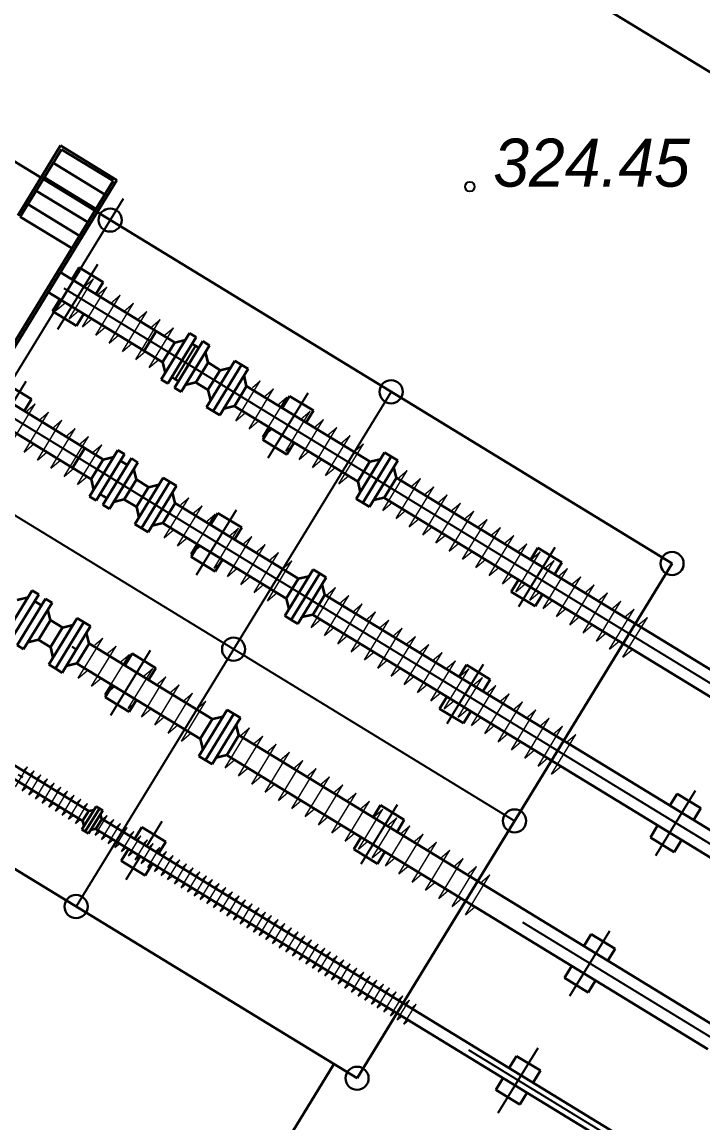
# Model space of a CAD drawing. Extents: x 108150 to 142535, y -18867 to -9422.
# Drawn here: x 140823.15 to 140835.56, y -13506.51 to -13486.46 of the extents above; entities that cross this region are included whole.
import ezdxf

# ---------------------------------------------------------------- set-up
doc = ezdxf.new("R2010")
doc.units = 0
doc.header["$MEASUREMENT"] = 0
doc.linetypes.add('штрихпунктирная2', pattern=[12.7, 6.35, -3.175, 0, -3.175])
doc.layers.add('(040) Ограда', color=7, linetype='Continuous')
doc.layers.add('GEO_POINTS111', color=7, linetype='Continuous')
for name, color, linetype, lineweight in [('газ-д сущ', 8, 'Continuous', 30), ('Краны', 6, 'Continuous', 30), ('Ограда', 6, 'Continuous', 30), ('опора', 5, 'Continuous', 35), ('строчка', 8, 'Continuous', 15)]:
    doc.layers.add(name, color=color, linetype=linetype, lineweight=lineweight)

# ---------------------------------------------------------------- blocks, each defined once
blk = doc.blocks.new('5485')
at = {"layer": '(040) Ограда', "color": 4, "linetype": 'Continuous', "lineweight": 35}
for p, q in [((346650.494, 4133288.723), (346648.444, 4133288.723)), ((346665.895, 4133288.723), (346655.623, 4133288.723)), ((346650.494, 4133288.298), (346648.444, 4133288.298)), ((346665.895, 4133288.298), (346655.623, 4133288.298)), ((346650.494, 4133286.223), (346648.444, 4133286.223)), ((346665.895, 4133286.223), (346655.623, 4133286.223)), ((346650.494, 4133285.798), (346648.444, 4133285.798)), ((346665.895, 4133285.798), (346655.623, 4133285.798)), ((346665.895, 4133283.223), (346655.624, 4133283.223)), ((346665.895, 4133282.798), (346655.624, 4133282.798)), ((346666.07, 4133280.617), (346654.286, 4133280.616)), ((346666.07, 4133280.404), (346654.286, 4133280.404))]:
    blk.add_line(p, q, dxfattribs=at)
at = {"color": 1, "linetype": 'ByBlock', "lineweight": 30}
blk.add_line((346729.245, 4133298.01), (346619.245, 4133298.01), dxfattribs=at)
at = {"linetype": 'Continuous', "lineweight": 30}
for p, q in [((346648.444, 4133290.696), (346647.244, 4133290.696)), ((346647.244, 4133290.696), (346647.244, 4133289.207)), ((346648.394, 4133290.646), (346647.294, 4133290.646)), ((346647.294, 4133290.646), (346647.294, 4133289.207)), ((346648.394, 4133278.628), (346648.394, 4133290.646)), ((346648.444, 4133278.578), (346648.444, 4133290.696)), ((346648.444, 4133289.207), (346648.444, 4133290.696)), ((346647.294, 4133290.359), (346648.394, 4133290.359)), ((346647.294, 4133290.046), (346648.394, 4133290.046)), ((346647.294, 4133289.761), (346648.394, 4133289.761)), ((346647.294, 4133289.475), (346648.394, 4133289.475)), ((346647.294, 4133289.207), (346648.394, 4133289.207)), ((346647.294, 4133289.207), (346648.394, 4133289.207))]:
    blk.add_line(p, q, dxfattribs=at)
at = {"color": 251, "linetype": 'ByBlock', "lineweight": 35}
blk.add_lwpolyline([(346660.229, 4133279.01), (346660.229, 4133276.286)], dxfattribs=at)
at = {"layer": 'газ-д сущ', "lineweight": 25}
for p, q in [((346648.949, 4133287.815), (346648.949, 4133289.206)), ((346653.44, 4133287.815), (346653.44, 4133289.206)), ((346658.745, 4133289.145), (346658.745, 4133287.876)), ((346648.949, 4133285.315), (346648.949, 4133286.706)), ((346653.44, 4133285.315), (346653.44, 4133286.706)), ((346658.745, 4133286.645), (346658.745, 4133285.376)), ((346663.245, 4133285.315), (346663.245, 4133286.706)), ((346653.44, 4133282.315), (346653.44, 4133283.706)), ((346658.745, 4133283.645), (346658.745, 4133282.376)), ((346663.245, 4133282.315), (346663.245, 4133283.706)), ((346663.245, 4133279.815), (346663.245, 4133281.206)), ((346655.245, 4133281.149), (346655.245, 4133280.617)), ((346655.245, 4133279.905), (346655.245, 4133280.404))]:
    blk.add_line(p, q, dxfattribs=at)
at = {"layer": 'Краны', "lineweight": 35}
for p, q in [((346650.89, 4133288.723), (346651.032, 4133288.864)), ((346651.032, 4133289.006), (346651.032, 4133288.015)), ((346651.032, 4133289.006), (346651.173, 4133289.006)), ((346651.173, 4133289.006), (346651.173, 4133288.015)), ((346651.173, 4133288.864), (346651.245, 4133288.864)), ((346651.317, 4133288.864), (346651.245, 4133288.864)), ((346651.317, 4133289.006), (346651.317, 4133288.015)), ((346651.317, 4133289.006), (346651.458, 4133289.006)), ((346651.458, 4133289.006), (346651.458, 4133288.015)), ((346651.6, 4133288.723), (346651.458, 4133288.864)), ((346651.857, 4133288.723), (346651.998, 4133288.864)), ((346651.998, 4133288.015), (346651.998, 4133289.006)), ((346651.998, 4133288.015), (346651.998, 4133289.006)), ((346651.998, 4133289.006), (346652.14, 4133289.006)), ((346652.14, 4133288.015), (346652.14, 4133289.006)), ((346652.14, 4133288.015), (346652.14, 4133289.006)), ((346652.14, 4133289.006), (346652.281, 4133289.006)), ((346652.281, 4133288.015), (346652.281, 4133289.006)), ((346652.423, 4133288.723), (346652.281, 4133288.864)), ((346655.057, 4133288.723), (346655.198, 4133288.864)), ((346655.198, 4133288.015), (346655.198, 4133289.006)), ((346655.198, 4133288.015), (346655.198, 4133289.006)), ((346655.198, 4133289.006), (346655.34, 4133289.006)), ((346655.34, 4133288.015), (346655.34, 4133289.006)), ((346655.34, 4133288.015), (346655.34, 4133289.006)), ((346655.34, 4133288.015), (346655.34, 4133289.006)), ((346655.34, 4133289.006), (346655.481, 4133289.006)), ((346655.481, 4133288.511), (346655.481, 4133289.006)), ((346655.623, 4133288.723), (346655.481, 4133288.864)), ((346650.494, 4133288.298), (346650.494, 4133288.723)), ((346650.89, 4133288.723), (346650.494, 4133288.723)), ((346650.89, 4133288.723), (346650.89, 4133288.298)), ((346651.857, 4133288.723), (346651.6, 4133288.723)), ((346651.6, 4133288.723), (346651.6, 4133288.298)), ((346651.857, 4133288.298), (346651.857, 4133288.723)), ((346651.998, 4133288.723), (346651.998, 4133288.723)), ((346651.998, 4133288.723), (346651.998, 4133288.723)), ((346651.998, 4133288.723), (346651.998, 4133288.723)), ((346652.14, 4133288.723), (346652.14, 4133288.723)), ((346652.14, 4133288.723), (346652.14, 4133288.723)), ((346652.14, 4133288.723), (346652.14, 4133288.723)), ((346652.14, 4133288.722), (346652.14, 4133288.722)), ((346652.423, 4133288.298), (346652.423, 4133288.723)), ((346655.057, 4133288.722), (346652.423, 4133288.723)), ((346655.057, 4133288.298), (346655.057, 4133288.723)), ((346655.198, 4133288.723), (346655.198, 4133288.723)), ((346655.198, 4133288.723), (346655.198, 4133288.723)), ((346655.198, 4133288.722), (346655.198, 4133288.722)), ((346655.34, 4133288.723), (346655.34, 4133288.723)), ((346655.34, 4133288.723), (346655.34, 4133288.723)), ((346655.34, 4133288.722), (346655.34, 4133288.722)), ((346655.623, 4133288.298), (346655.623, 4133288.723)), ((346655.623, 4133288.723), (346655.623, 4133288.723)), ((346655.481, 4133288.015), (346655.481, 4133288.511)), ((346650.89, 4133288.298), (346650.494, 4133288.298)), ((346650.89, 4133288.298), (346651.032, 4133288.156)), ((346651.6, 4133288.298), (346651.458, 4133288.156)), ((346651.857, 4133288.298), (346651.6, 4133288.298)), ((346651.857, 4133288.298), (346651.998, 4133288.156)), ((346651.998, 4133288.298), (346651.998, 4133288.298)), ((346651.998, 4133288.298), (346651.998, 4133288.298)), ((346651.998, 4133288.298), (346651.998, 4133288.298)), ((346652.14, 4133288.298), (346652.14, 4133288.298)), ((346652.14, 4133288.298), (346652.14, 4133288.298)), ((346652.14, 4133288.298), (346652.14, 4133288.298)), ((346652.14, 4133288.298), (346652.14, 4133288.298)), ((346652.423, 4133288.298), (346652.281, 4133288.156)), ((346655.057, 4133288.298), (346652.423, 4133288.298)), ((346655.057, 4133288.298), (346655.198, 4133288.156)), ((346655.198, 4133288.298), (346655.198, 4133288.298)), ((346655.198, 4133288.298), (346655.198, 4133288.298)), ((346655.198, 4133288.298), (346655.198, 4133288.298)), ((346655.34, 4133288.298), (346655.34, 4133288.298)), ((346655.34, 4133288.298), (346655.34, 4133288.298)), ((346655.34, 4133288.298), (346655.34, 4133288.298)), ((346655.623, 4133288.298), (346655.481, 4133288.156)), ((346651.173, 4133288.156), (346651.245, 4133288.156)), ((346651.317, 4133288.156), (346651.245, 4133288.156)), ((346651.032, 4133288.015), (346651.173, 4133288.015)), ((346651.458, 4133288.015), (346651.317, 4133288.015)), ((346651.998, 4133288.015), (346652.14, 4133288.015)), ((346652.281, 4133288.015), (346652.14, 4133288.015)), ((346655.198, 4133288.015), (346655.34, 4133288.015)), ((346655.481, 4133288.015), (346655.34, 4133288.015)), ((346651.032, 4133286.506), (346651.032, 4133285.515)), ((346651.032, 4133286.506), (346651.173, 4133286.506)), ((346651.173, 4133286.506), (346651.173, 4133285.515)), ((346651.317, 4133286.506), (346651.317, 4133285.515)), ((346651.317, 4133286.506), (346651.458, 4133286.506)), ((346651.458, 4133286.506), (346651.458, 4133285.515)), ((346651.998, 4133285.515), (346651.998, 4133286.506)), ((346651.998, 4133285.515), (346651.998, 4133286.506)), ((346651.998, 4133286.506), (346652.14, 4133286.506)), ((346652.14, 4133285.515), (346652.14, 4133286.506)), ((346652.14, 4133285.515), (346652.14, 4133286.506)), ((346652.14, 4133286.506), (346652.281, 4133286.506)), ((346652.281, 4133285.515), (346652.281, 4133286.506)), ((346655.198, 4133285.515), (346655.198, 4133286.506)), ((346655.198, 4133285.515), (346655.198, 4133286.506)), ((346655.198, 4133286.506), (346655.34, 4133286.506)), ((346655.34, 4133285.515), (346655.34, 4133286.506)), ((346655.34, 4133285.515), (346655.34, 4133286.506)), ((346655.34, 4133285.515), (346655.34, 4133286.506)), ((346655.34, 4133286.506), (346655.481, 4133286.506)), ((346655.481, 4133286.011), (346655.481, 4133286.506)), ((346650.494, 4133285.798), (346650.494, 4133286.223)), ((346650.89, 4133286.223), (346650.494, 4133286.223)), ((346650.89, 4133286.223), (346651.032, 4133286.364)), ((346650.89, 4133286.223), (346650.89, 4133285.798)), ((346651.173, 4133286.364), (346651.245, 4133286.364)), ((346651.317, 4133286.364), (346651.245, 4133286.364)), ((346651.6, 4133286.223), (346651.458, 4133286.364)), ((346651.857, 4133286.223), (346651.6, 4133286.223)), ((346651.6, 4133286.223), (346651.6, 4133285.798)), ((346651.857, 4133286.223), (346651.998, 4133286.364)), ((346651.857, 4133285.798), (346651.857, 4133286.223)), ((346651.998, 4133286.223), (346651.998, 4133286.223)), ((346651.998, 4133286.223), (346651.998, 4133286.223)), ((346651.998, 4133286.223), (346651.998, 4133286.223)), ((346652.14, 4133286.223), (346652.14, 4133286.223)), ((346652.14, 4133286.223), (346652.14, 4133286.223)), ((346652.14, 4133286.223), (346652.14, 4133286.223)), ((346652.14, 4133286.222), (346652.14, 4133286.222)), ((346652.423, 4133286.223), (346652.281, 4133286.364)), ((346652.423, 4133285.798), (346652.423, 4133286.223)), ((346655.057, 4133286.222), (346652.423, 4133286.223)), ((346655.057, 4133286.223), (346655.198, 4133286.364)), ((346655.057, 4133285.798), (346655.057, 4133286.223)), ((346655.198, 4133286.223), (346655.198, 4133286.223)), ((346655.198, 4133286.223), (346655.198, 4133286.223)), ((346655.198, 4133286.222), (346655.198, 4133286.222)), ((346655.34, 4133286.223), (346655.34, 4133286.223)), ((346655.34, 4133286.223), (346655.34, 4133286.223)), ((346655.34, 4133286.222), (346655.34, 4133286.222)), ((346655.623, 4133286.223), (346655.481, 4133286.364)), ((346655.623, 4133285.798), (346655.623, 4133286.223)), ((346655.623, 4133286.223), (346655.623, 4133286.223)), ((346655.481, 4133285.515), (346655.481, 4133286.011)), ((346650.89, 4133285.798), (346650.494, 4133285.798)), ((346650.89, 4133285.798), (346651.032, 4133285.656)), ((346651.173, 4133285.656), (346651.245, 4133285.656)), ((346651.317, 4133285.656), (346651.245, 4133285.656)), ((346651.6, 4133285.798), (346651.458, 4133285.656)), ((346651.857, 4133285.798), (346651.6, 4133285.798)), ((346651.857, 4133285.798), (346651.998, 4133285.656)), ((346651.998, 4133285.798), (346651.998, 4133285.798)), ((346651.998, 4133285.798), (346651.998, 4133285.798)), ((346651.998, 4133285.798), (346651.998, 4133285.798)), ((346652.14, 4133285.798), (346652.14, 4133285.798)), ((346652.14, 4133285.798), (346652.14, 4133285.798)), ((346652.14, 4133285.798), (346652.14, 4133285.798)), ((346652.14, 4133285.798), (346652.14, 4133285.798)), ((346652.423, 4133285.798), (346652.281, 4133285.656)), ((346655.057, 4133285.798), (346652.423, 4133285.798)), ((346655.057, 4133285.798), (346655.198, 4133285.656)), ((346655.198, 4133285.798), (346655.198, 4133285.798)), ((346655.198, 4133285.798), (346655.198, 4133285.798)), ((346655.198, 4133285.798), (346655.198, 4133285.798)), ((346655.34, 4133285.798), (346655.34, 4133285.798)), ((346655.34, 4133285.798), (346655.34, 4133285.798)), ((346655.34, 4133285.798), (346655.34, 4133285.798)), ((346655.623, 4133285.798), (346655.481, 4133285.656)), ((346651.032, 4133285.515), (346651.173, 4133285.515)), ((346651.458, 4133285.515), (346651.317, 4133285.515)), ((346651.998, 4133285.515), (346652.14, 4133285.515)), ((346652.281, 4133285.515), (346652.14, 4133285.515)), ((346655.198, 4133285.515), (346655.34, 4133285.515)), ((346655.481, 4133285.515), (346655.34, 4133285.515)), ((346651.032, 4133283.506), (346651.032, 4133282.515)), ((346651.032, 4133283.506), (346651.173, 4133283.506)), ((346651.173, 4133283.506), (346651.173, 4133282.515)), ((346651.317, 4133283.506), (346651.317, 4133282.515)), ((346651.317, 4133283.506), (346651.458, 4133283.506)), ((346651.458, 4133283.506), (346651.458, 4133282.515)), ((346651.998, 4133282.515), (346651.998, 4133283.506)), ((346651.998, 4133282.515), (346651.998, 4133283.506)), ((346651.998, 4133283.506), (346652.14, 4133283.506)), ((346652.14, 4133282.515), (346652.14, 4133283.506)), ((346652.14, 4133282.515), (346652.14, 4133283.506)), ((346652.14, 4133283.506), (346652.281, 4133283.506)), ((346652.281, 4133282.515), (346652.281, 4133283.506)), ((346655.198, 4133282.515), (346655.198, 4133283.506)), ((346655.198, 4133282.515), (346655.198, 4133283.506)), ((346655.198, 4133283.506), (346655.34, 4133283.506)), ((346655.34, 4133282.515), (346655.34, 4133283.506)), ((346655.34, 4133282.515), (346655.34, 4133283.506)), ((346655.34, 4133282.515), (346655.34, 4133283.506)), ((346655.34, 4133283.506), (346655.481, 4133283.506)), ((346655.481, 4133283.01), (346655.481, 4133283.506)), ((346650.89, 4133283.223), (346651.032, 4133283.364)), ((346651.173, 4133283.364), (346651.245, 4133283.364)), ((346651.317, 4133283.364), (346651.245, 4133283.364)), ((346651.6, 4133283.223), (346651.458, 4133283.364)), ((346651.857, 4133283.223), (346651.6, 4133283.223)), ((346651.6, 4133283.223), (346651.6, 4133282.798)), ((346651.857, 4133283.223), (346651.998, 4133283.364)), ((346651.857, 4133282.798), (346651.857, 4133283.223)), ((346651.998, 4133283.223), (346651.998, 4133283.223)), ((346651.998, 4133283.223), (346651.998, 4133283.223)), ((346651.998, 4133283.223), (346651.998, 4133283.223)), ((346652.14, 4133283.223), (346652.14, 4133283.223)), ((346652.14, 4133283.223), (346652.14, 4133283.223)), ((346652.14, 4133283.223), (346652.14, 4133283.223)), ((346652.14, 4133283.222), (346652.14, 4133283.222)), ((346652.423, 4133283.223), (346652.281, 4133283.364)), ((346652.423, 4133282.798), (346652.423, 4133283.223)), ((346655.057, 4133283.222), (346652.423, 4133283.223)), ((346655.057, 4133283.223), (346655.198, 4133283.364)), ((346655.057, 4133282.798), (346655.057, 4133283.223)), ((346655.198, 4133283.223), (346655.198, 4133283.223)), ((346655.198, 4133283.223), (346655.198, 4133283.223)), ((346655.198, 4133283.222), (346655.198, 4133283.222)), ((346655.34, 4133283.223), (346655.34, 4133283.223)), ((346655.34, 4133283.223), (346655.34, 4133283.223)), ((346655.34, 4133283.222), (346655.34, 4133283.222)), ((346655.623, 4133283.223), (346655.481, 4133283.364)), ((346655.623, 4133282.798), (346655.623, 4133283.223)), ((346655.623, 4133283.223), (346655.623, 4133283.223)), ((346655.481, 4133282.515), (346655.481, 4133283.01)), ((346651.6, 4133282.798), (346651.458, 4133282.656)), ((346651.857, 4133282.798), (346651.6, 4133282.798)), ((346651.857, 4133282.798), (346651.998, 4133282.656)), ((346651.998, 4133282.798), (346651.998, 4133282.798)), ((346651.998, 4133282.798), (346651.998, 4133282.798)), ((346651.998, 4133282.798), (346651.998, 4133282.798)), ((346652.14, 4133282.798), (346652.14, 4133282.798)), ((346652.14, 4133282.798), (346652.14, 4133282.798)), ((346652.14, 4133282.798), (346652.14, 4133282.798)), ((346652.14, 4133282.798), (346652.14, 4133282.798)), ((346652.423, 4133282.798), (346652.281, 4133282.656)), ((346655.057, 4133282.797), (346652.423, 4133282.798)), ((346655.057, 4133282.798), (346655.198, 4133282.656)), ((346655.198, 4133282.798), (346655.198, 4133282.798)), ((346655.198, 4133282.798), (346655.198, 4133282.798)), ((346655.198, 4133282.798), (346655.198, 4133282.798)), ((346655.34, 4133282.798), (346655.34, 4133282.798)), ((346655.34, 4133282.798), (346655.34, 4133282.798)), ((346655.34, 4133282.798), (346655.34, 4133282.798)), ((346655.623, 4133282.798), (346655.481, 4133282.656)), ((346651.458, 4133282.515), (346651.317, 4133282.515)), ((346651.998, 4133282.515), (346652.14, 4133282.515)), ((346652.281, 4133282.515), (346652.14, 4133282.515)), ((346655.198, 4133282.515), (346655.34, 4133282.515)), ((346655.481, 4133282.515), (346655.34, 4133282.515)), ((346654.008, 4133280.616), (346652.026, 4133280.617)), ((346654.008, 4133280.617), (346654.079, 4133280.687)), ((346654.008, 4133280.404), (346654.008, 4133280.617)), ((346654.079, 4133280.263), (346654.079, 4133280.758)), ((346654.079, 4133280.263), (346654.079, 4133280.758)), ((346654.079, 4133280.758), (346654.15, 4133280.758)), ((346654.15, 4133280.263), (346654.15, 4133280.758)), ((346654.15, 4133280.263), (346654.15, 4133280.758)), ((346654.15, 4133280.263), (346654.15, 4133280.758)), ((346654.15, 4133280.758), (346654.221, 4133280.758)), ((346654.221, 4133280.51), (346654.221, 4133280.758)), ((346654.291, 4133280.617), (346654.221, 4133280.687)), ((346654.291, 4133280.404), (346654.291, 4133280.617)), ((346654.008, 4133280.404), (346652.026, 4133280.404)), ((346654.008, 4133280.404), (346654.079, 4133280.333)), ((346654.221, 4133280.263), (346654.221, 4133280.51)), ((346654.291, 4133280.404), (346654.221, 4133280.333)), ((346654.079, 4133280.263), (346654.15, 4133280.263)), ((346654.221, 4133280.263), (346654.15, 4133280.263))]:
    blk.add_line(p, q, dxfattribs=at)
at = {"layer": 'Краны', "lineweight": 50}
for p, q in [((346654.079, 4133280.617), (346654.079, 4133280.617)), ((346654.079, 4133280.617), (346654.079, 4133280.617)), ((346654.079, 4133280.616), (346654.079, 4133280.616)), ((346654.15, 4133280.617), (346654.15, 4133280.617)), ((346654.15, 4133280.617), (346654.15, 4133280.617)), ((346654.15, 4133280.616), (346654.15, 4133280.616)), ((346654.079, 4133280.404), (346654.079, 4133280.404)), ((346654.079, 4133280.404), (346654.079, 4133280.404)), ((346654.079, 4133280.404), (346654.079, 4133280.404)), ((346654.15, 4133280.404), (346654.15, 4133280.404)), ((346654.15, 4133280.404), (346654.15, 4133280.404)), ((346654.15, 4133280.404), (346654.15, 4133280.404))]:
    blk.add_line(p, q, dxfattribs=at)
at = {"layer": 'Ограда', "color": 1, "lineweight": 25, "ltscale": 3}
for p, q in [((346648.722, 4133279.01), (346648.722, 4133290.471)), ((346654.722, 4133290.01), (346654.722, 4133279.01)), ((346648.135, 4133284.51), (346660.722, 4133284.51))]:
    blk.add_line(p, q, dxfattribs=at)
at = {"layer": 'Ограда', "color": 1, "lineweight": 30, "ltscale": 3}
for p, q in [((346642.722, 4133290.01), (346648.135, 4133290.01)), ((346648.124, 4133290.01), (346660.722, 4133290.01)), ((346660.722, 4133279.01), (346660.722, 4133290.01)), ((346642.722, 4133279.01), (346660.722, 4133279.01))]:
    blk.add_line(p, q, dxfattribs=at)
at = {"layer": 'Ограда', "color": 251, "linetype": 'ByBlock', "lineweight": 25, "ltscale": 3}
for p, q in [((346651.245, 4133288.864), (346651.245, 4133288.156)), ((346681.245, 4133288.51), (346648.658, 4133288.51))]:
    blk.add_line(p, q, dxfattribs=at)
at = {"layer": 'Ограда', "color": 251, "linetype": 'штрихпунктирная2', "lineweight": 25, "ltscale": 3}
for p, q in [((346681.245, 4133288.51), (346648.658, 4133288.51)), ((346681.245, 4133286.01), (346648.658, 4133286.01)), ((346680.865, 4133283.01), (346648.065, 4133283.01)), ((346681.245, 4133280.51), (346648.46, 4133280.51))]:
    blk.add_line(p, q, dxfattribs=at)
at = {"layer": 'Ограда', "color": 251, "lineweight": 25, "ltscale": 3}
blk.add_line((346648.658, 4133286.01), (346669.551, 4133286.01), dxfattribs=at)
at = {"layer": 'Ограда', "color": 1, "lineweight": 30, "ltscale": 3}
for centre in [(346648.722, 4133290.01), (346654.722, 4133290.01), (346660.722, 4133290.01), (346654.722, 4133284.51), (346660.722, 4133284.51), (346654.722, 4133279.01), (346660.722, 4133279.01)]:
    blk.add_circle(centre, 0.211, dxfattribs=at)
at = {"layer": 'опора', "lineweight": 35}
for p, q in [((346648.693, 4133288.978), (346649.203, 4133288.978)), ((346648.693, 4133288.978), (346648.693, 4133288.723)), ((346649.203, 4133288.978), (346649.203, 4133288.723)), ((346653.184, 4133288.978), (346653.694, 4133288.978)), ((346653.184, 4133288.978), (346653.184, 4133288.723)), ((346653.694, 4133288.978), (346653.694, 4133288.723)), ((346658.489, 4133288.978), (346658.999, 4133288.978)), ((346658.489, 4133288.978), (346658.489, 4133288.723)), ((346658.999, 4133288.978), (346658.999, 4133288.723)), ((346648.694, 4133288.298), (346648.694, 4133288.043)), ((346649.204, 4133288.298), (346649.204, 4133288.043)), ((346653.185, 4133288.298), (346653.185, 4133288.043)), ((346653.695, 4133288.298), (346653.695, 4133288.043)), ((346658.49, 4133288.298), (346658.49, 4133288.043)), ((346659, 4133288.298), (346659, 4133288.043)), ((346648.694, 4133288.043), (346649.204, 4133288.043)), ((346653.185, 4133288.043), (346653.695, 4133288.043)), ((346658.49, 4133288.043), (346659, 4133288.043)), ((346648.693, 4133286.478), (346649.203, 4133286.478)), ((346649.203, 4133286.478), (346649.203, 4133286.223)), ((346653.184, 4133286.478), (346653.694, 4133286.478)), ((346653.184, 4133286.478), (346653.184, 4133286.223)), ((346653.694, 4133286.478), (346653.694, 4133286.223)), ((346658.489, 4133286.478), (346658.999, 4133286.478)), ((346658.489, 4133286.478), (346658.489, 4133286.223)), ((346658.999, 4133286.478), (346658.999, 4133286.223)), ((346662.989, 4133286.478), (346663.499, 4133286.478)), ((346662.989, 4133286.478), (346662.989, 4133286.223)), ((346663.499, 4133286.478), (346663.499, 4133286.223)), ((346653.185, 4133285.798), (346653.185, 4133285.543)), ((346653.695, 4133285.798), (346653.695, 4133285.543)), ((346658.49, 4133285.798), (346658.49, 4133285.543)), ((346659, 4133285.798), (346659, 4133285.543)), ((346662.99, 4133285.798), (346662.99, 4133285.543)), ((346663.5, 4133285.798), (346663.5, 4133285.543)), ((346653.185, 4133285.543), (346653.695, 4133285.543)), ((346658.49, 4133285.543), (346659, 4133285.543)), ((346662.99, 4133285.543), (346663.5, 4133285.543)), ((346653.184, 4133283.478), (346653.694, 4133283.478)), ((346653.184, 4133283.478), (346653.184, 4133283.223)), ((346653.694, 4133283.478), (346653.694, 4133283.223)), ((346658.489, 4133283.478), (346658.999, 4133283.478)), ((346658.489, 4133283.478), (346658.489, 4133283.223)), ((346658.999, 4133283.478), (346658.999, 4133283.223)), ((346662.989, 4133283.478), (346663.499, 4133283.478)), ((346662.989, 4133283.478), (346662.989, 4133283.223)), ((346663.499, 4133283.478), (346663.499, 4133283.223)), ((346653.185, 4133282.798), (346653.185, 4133282.543)), ((346653.695, 4133282.798), (346653.695, 4133282.543)), ((346658.49, 4133282.798), (346658.49, 4133282.543)), ((346659, 4133282.798), (346659, 4133282.543)), ((346662.99, 4133282.798), (346662.99, 4133282.543)), ((346663.5, 4133282.798), (346663.5, 4133282.543)), ((346653.185, 4133282.543), (346653.695, 4133282.543)), ((346658.49, 4133282.543), (346659, 4133282.543)), ((346662.99, 4133282.543), (346663.5, 4133282.543)), ((346654.989, 4133280.872), (346655.499, 4133280.872)), ((346654.989, 4133280.872), (346654.989, 4133280.617)), ((346655.499, 4133280.872), (346655.499, 4133280.617)), ((346662.989, 4133280.872), (346663.499, 4133280.872)), ((346662.989, 4133280.872), (346662.989, 4133280.617)), ((346663.499, 4133280.872), (346663.499, 4133280.617)), ((346654.99, 4133280.404), (346654.99, 4133280.149)), ((346655.5, 4133280.404), (346655.5, 4133280.149)), ((346662.99, 4133280.404), (346662.99, 4133280.149)), ((346663.5, 4133280.404), (346663.5, 4133280.149)), ((346654.99, 4133280.149), (346655.5, 4133280.149)), ((346662.99, 4133280.149), (346663.5, 4133280.149))]:
    blk.add_line(p, q, dxfattribs=at)
at = {"layer": 'строчка', "color": 251}
for p, q in [((346648.668, 4133288.725), (346648.739, 4133288.938)), ((346648.739, 4133288.085), (346648.739, 4133288.938)), ((346648.952, 4133288.725), (346649.023, 4133288.938)), ((346649.023, 4133288.085), (346649.023, 4133288.938)), ((346649.237, 4133288.725), (346649.308, 4133288.938)), ((346649.308, 4133288.085), (346649.308, 4133288.938)), ((346649.521, 4133288.725), (346649.592, 4133288.938)), ((346649.592, 4133288.085), (346649.592, 4133288.938)), ((346649.806, 4133288.725), (346649.877, 4133288.938)), ((346649.877, 4133288.085), (346649.877, 4133288.938)), ((346650.09, 4133288.725), (346650.161, 4133288.938)), ((346650.161, 4133288.085), (346650.161, 4133288.938)), ((346650.374, 4133288.725), (346650.445, 4133288.938)), ((346650.374, 4133288.725), (346650.445, 4133288.938)), ((346650.445, 4133288.085), (346650.445, 4133288.938)), ((346650.445, 4133288.085), (346650.445, 4133288.938)), ((346650.659, 4133288.725), (346650.73, 4133288.938)), ((346650.659, 4133288.725), (346650.73, 4133288.938)), ((346650.73, 4133288.085), (346650.73, 4133288.938)), ((346650.73, 4133288.085), (346650.73, 4133288.938)), ((346652.524, 4133288.758), (346652.583, 4133288.938)), ((346652.583, 4133288.084), (346652.583, 4133288.938)), ((346652.797, 4133288.724), (346652.868, 4133288.938)), ((346652.868, 4133288.084), (346652.868, 4133288.938)), ((346653.081, 4133288.724), (346653.152, 4133288.938)), ((346653.152, 4133288.084), (346653.152, 4133288.938)), ((346653.578, 4133288.724), (346653.649, 4133288.938)), ((346653.649, 4133288.084), (346653.649, 4133288.938)), ((346653.862, 4133288.724), (346653.933, 4133288.938)), ((346653.933, 4133288.084), (346653.933, 4133288.938)), ((346654.146, 4133288.724), (346654.218, 4133288.938)), ((346654.218, 4133288.084), (346654.218, 4133288.938)), ((346654.431, 4133288.724), (346654.502, 4133288.938)), ((346654.502, 4133288.084), (346654.502, 4133288.938)), ((346654.715, 4133288.724), (346654.786, 4133288.938)), ((346654.786, 4133288.084), (346654.786, 4133288.938)), ((346655.648, 4133288.725), (346655.719, 4133288.938)), ((346655.719, 4133288.085), (346655.719, 4133288.938)), ((346655.933, 4133288.725), (346656.004, 4133288.938)), ((346656.004, 4133288.085), (346656.004, 4133288.938)), ((346656.217, 4133288.725), (346656.288, 4133288.938)), ((346656.288, 4133288.085), (346656.288, 4133288.938)), ((346656.502, 4133288.725), (346656.573, 4133288.938)), ((346656.573, 4133288.085), (346656.573, 4133288.938)), ((346656.786, 4133288.725), (346656.857, 4133288.938)), ((346656.857, 4133288.085), (346656.857, 4133288.938)), ((346657.07, 4133288.725), (346657.142, 4133288.938)), ((346657.142, 4133288.085), (346657.142, 4133288.938)), ((346657.355, 4133288.725), (346657.426, 4133288.938)), ((346657.426, 4133288.085), (346657.426, 4133288.938)), ((346657.639, 4133288.725), (346657.71, 4133288.938)), ((346657.71, 4133288.085), (346657.71, 4133288.938)), ((346657.924, 4133288.725), (346657.995, 4133288.938)), ((346657.995, 4133288.085), (346657.995, 4133288.938)), ((346658.208, 4133288.725), (346658.279, 4133288.938)), ((346658.279, 4133288.085), (346658.279, 4133288.938)), ((346658.493, 4133288.725), (346658.564, 4133288.938)), ((346658.564, 4133288.085), (346658.564, 4133288.938)), ((346658.789, 4133288.725), (346658.86, 4133288.938)), ((346658.86, 4133288.085), (346658.86, 4133288.938)), ((346659.073, 4133288.725), (346659.144, 4133288.938)), ((346659.144, 4133288.085), (346659.144, 4133288.938)), ((346659.357, 4133288.725), (346659.429, 4133288.938)), ((346659.429, 4133288.085), (346659.429, 4133288.938)), ((346659.642, 4133288.725), (346659.713, 4133288.938)), ((346659.713, 4133288.085), (346659.713, 4133288.938)), ((346659.926, 4133288.725), (346659.997, 4133288.938)), ((346659.997, 4133288.085), (346659.997, 4133288.938)), ((346660.211, 4133288.725), (346660.282, 4133288.938)), ((346660.282, 4133288.085), (346660.282, 4133288.938)), ((346660.495, 4133288.725), (346660.566, 4133288.938)), ((346660.566, 4133288.085), (346660.566, 4133288.938)), ((346660.78, 4133288.725), (346660.851, 4133288.938)), ((346660.851, 4133288.085), (346660.851, 4133288.938)), ((346648.739, 4133288.085), (346648.81, 4133288.298)), ((346649.023, 4133288.085), (346649.094, 4133288.298)), ((346649.308, 4133288.085), (346649.379, 4133288.298)), ((346649.592, 4133288.085), (346649.663, 4133288.298)), ((346649.877, 4133288.085), (346649.948, 4133288.298)), ((346650.161, 4133288.085), (346650.232, 4133288.298)), ((346650.445, 4133288.085), (346650.517, 4133288.298)), ((346650.445, 4133288.085), (346650.517, 4133288.298)), ((346650.73, 4133288.085), (346650.801, 4133288.298)), ((346650.73, 4133288.085), (346650.801, 4133288.298)), ((346652.583, 4133288.084), (346652.654, 4133288.298)), ((346652.868, 4133288.084), (346652.939, 4133288.298)), ((346653.152, 4133288.084), (346653.223, 4133288.298)), ((346653.649, 4133288.084), (346653.72, 4133288.298)), ((346653.933, 4133288.084), (346654.004, 4133288.298)), ((346654.218, 4133288.084), (346654.289, 4133288.298)), ((346654.502, 4133288.084), (346654.573, 4133288.298)), ((346654.786, 4133288.084), (346654.858, 4133288.298)), ((346655.719, 4133288.085), (346655.791, 4133288.298)), ((346656.004, 4133288.085), (346656.075, 4133288.298)), ((346656.288, 4133288.085), (346656.359, 4133288.298)), ((346656.573, 4133288.085), (346656.644, 4133288.298)), ((346656.857, 4133288.085), (346656.928, 4133288.298)), ((346657.142, 4133288.085), (346657.213, 4133288.298)), ((346657.426, 4133288.085), (346657.497, 4133288.298)), ((346657.71, 4133288.085), (346657.782, 4133288.298)), ((346657.995, 4133288.085), (346658.066, 4133288.298)), ((346658.279, 4133288.085), (346658.35, 4133288.298)), ((346658.564, 4133288.085), (346658.635, 4133288.298)), ((346658.86, 4133288.085), (346658.931, 4133288.298)), ((346659.144, 4133288.085), (346659.215, 4133288.298)), ((346659.429, 4133288.085), (346659.5, 4133288.298)), ((346659.713, 4133288.085), (346659.784, 4133288.298)), ((346659.997, 4133288.085), (346660.069, 4133288.298)), ((346660.282, 4133288.085), (346660.353, 4133288.298)), ((346660.566, 4133288.085), (346660.637, 4133288.298)), ((346660.851, 4133288.085), (346660.922, 4133288.298)), ((346649.237, 4133286.225), (346649.308, 4133286.438)), ((346649.308, 4133285.585), (346649.308, 4133286.438)), ((346649.521, 4133286.225), (346649.592, 4133286.438)), ((346649.592, 4133285.585), (346649.592, 4133286.438)), ((346649.806, 4133286.225), (346649.877, 4133286.438)), ((346649.877, 4133285.585), (346649.877, 4133286.438)), ((346650.09, 4133286.225), (346650.161, 4133286.438)), ((346650.161, 4133285.585), (346650.161, 4133286.438)), ((346650.374, 4133286.225), (346650.445, 4133286.438)), ((346650.374, 4133286.225), (346650.445, 4133286.438)), ((346650.445, 4133285.585), (346650.445, 4133286.438)), ((346650.445, 4133285.585), (346650.445, 4133286.438)), ((346650.659, 4133286.225), (346650.73, 4133286.438)), ((346650.659, 4133286.225), (346650.73, 4133286.438)), ((346650.73, 4133285.585), (346650.73, 4133286.438)), ((346650.73, 4133285.585), (346650.73, 4133286.438)), ((346652.524, 4133286.258), (346652.583, 4133286.438)), ((346652.583, 4133285.584), (346652.583, 4133286.438)), ((346652.797, 4133286.224), (346652.868, 4133286.438)), ((346652.868, 4133285.584), (346652.868, 4133286.438)), ((346653.081, 4133286.224), (346653.152, 4133286.438)), ((346653.152, 4133285.584), (346653.152, 4133286.438)), ((346653.578, 4133286.224), (346653.649, 4133286.438)), ((346653.649, 4133285.584), (346653.649, 4133286.438)), ((346653.862, 4133286.224), (346653.933, 4133286.438)), ((346653.933, 4133285.584), (346653.933, 4133286.438)), ((346654.146, 4133286.224), (346654.218, 4133286.438)), ((346654.218, 4133285.584), (346654.218, 4133286.438)), ((346654.431, 4133286.224), (346654.502, 4133286.438)), ((346654.502, 4133285.584), (346654.502, 4133286.438)), ((346654.715, 4133286.224), (346654.786, 4133286.438)), ((346654.786, 4133285.584), (346654.786, 4133286.438)), ((346655.648, 4133286.225), (346655.719, 4133286.438)), ((346655.719, 4133285.585), (346655.719, 4133286.438)), ((346655.933, 4133286.225), (346656.004, 4133286.438)), ((346656.004, 4133285.585), (346656.004, 4133286.438)), ((346656.217, 4133286.225), (346656.288, 4133286.438)), ((346656.288, 4133285.585), (346656.288, 4133286.438)), ((346656.502, 4133286.225), (346656.573, 4133286.438)), ((346656.573, 4133285.585), (346656.573, 4133286.438)), ((346656.786, 4133286.225), (346656.857, 4133286.438)), ((346656.857, 4133285.585), (346656.857, 4133286.438)), ((346657.07, 4133286.225), (346657.142, 4133286.438)), ((346657.142, 4133285.585), (346657.142, 4133286.438)), ((346657.355, 4133286.225), (346657.426, 4133286.438)), ((346657.426, 4133285.585), (346657.426, 4133286.438)), ((346657.639, 4133286.225), (346657.71, 4133286.438)), ((346657.71, 4133285.585), (346657.71, 4133286.438)), ((346657.924, 4133286.225), (346657.995, 4133286.438)), ((346657.995, 4133285.585), (346657.995, 4133286.438)), ((346658.208, 4133286.225), (346658.279, 4133286.438)), ((346658.279, 4133285.585), (346658.279, 4133286.438)), ((346658.493, 4133286.225), (346658.564, 4133286.438)), ((346658.564, 4133285.585), (346658.564, 4133286.438)), ((346658.789, 4133286.225), (346658.86, 4133286.438)), ((346658.86, 4133285.585), (346658.86, 4133286.438)), ((346659.073, 4133286.225), (346659.144, 4133286.438)), ((346659.144, 4133285.585), (346659.144, 4133286.438)), ((346659.357, 4133286.225), (346659.429, 4133286.438)), ((346659.429, 4133285.585), (346659.429, 4133286.438)), ((346659.642, 4133286.225), (346659.713, 4133286.438)), ((346659.713, 4133285.585), (346659.713, 4133286.438)), ((346659.926, 4133286.225), (346659.997, 4133286.438)), ((346659.997, 4133285.585), (346659.997, 4133286.438)), ((346660.211, 4133286.225), (346660.282, 4133286.438)), ((346660.282, 4133285.585), (346660.282, 4133286.438)), ((346660.495, 4133286.225), (346660.566, 4133286.438)), ((346660.566, 4133285.585), (346660.566, 4133286.438)), ((346660.78, 4133286.225), (346660.851, 4133286.438)), ((346660.851, 4133285.585), (346660.851, 4133286.438)), ((346649.592, 4133285.585), (346649.663, 4133285.798)), ((346649.877, 4133285.585), (346649.948, 4133285.798)), ((346650.161, 4133285.585), (346650.232, 4133285.798)), ((346650.445, 4133285.585), (346650.517, 4133285.798)), ((346650.445, 4133285.585), (346650.517, 4133285.798)), ((346650.73, 4133285.585), (346650.801, 4133285.798)), ((346650.73, 4133285.585), (346650.801, 4133285.798)), ((346652.583, 4133285.584), (346652.654, 4133285.798)), ((346652.868, 4133285.584), (346652.939, 4133285.798)), ((346653.152, 4133285.584), (346653.223, 4133285.798)), ((346653.649, 4133285.584), (346653.72, 4133285.798)), ((346653.933, 4133285.584), (346654.004, 4133285.798)), ((346654.218, 4133285.584), (346654.289, 4133285.798)), ((346654.502, 4133285.584), (346654.573, 4133285.798)), ((346654.786, 4133285.584), (346654.858, 4133285.798)), ((346655.719, 4133285.585), (346655.791, 4133285.798)), ((346656.004, 4133285.585), (346656.075, 4133285.798)), ((346656.288, 4133285.585), (346656.359, 4133285.798)), ((346656.573, 4133285.585), (346656.644, 4133285.798)), ((346656.857, 4133285.585), (346656.928, 4133285.798)), ((346657.142, 4133285.585), (346657.213, 4133285.798)), ((346657.426, 4133285.585), (346657.497, 4133285.798)), ((346657.71, 4133285.585), (346657.782, 4133285.798)), ((346657.995, 4133285.585), (346658.066, 4133285.798)), ((346658.279, 4133285.585), (346658.35, 4133285.798)), ((346658.564, 4133285.585), (346658.635, 4133285.798)), ((346658.86, 4133285.585), (346658.931, 4133285.798)), ((346659.144, 4133285.585), (346659.215, 4133285.798)), ((346659.429, 4133285.585), (346659.5, 4133285.798)), ((346659.713, 4133285.585), (346659.784, 4133285.798)), ((346659.997, 4133285.585), (346660.069, 4133285.798)), ((346660.282, 4133285.585), (346660.353, 4133285.798)), ((346660.566, 4133285.585), (346660.637, 4133285.798)), ((346660.851, 4133285.585), (346660.922, 4133285.798)), ((346652.524, 4133283.258), (346652.583, 4133283.438)), ((346652.583, 4133282.584), (346652.583, 4133283.438)), ((346652.797, 4133283.224), (346652.868, 4133283.438)), ((346652.868, 4133282.584), (346652.868, 4133283.438)), ((346653.081, 4133283.224), (346653.152, 4133283.438)), ((346653.152, 4133282.584), (346653.152, 4133283.438)), ((346653.578, 4133283.224), (346653.649, 4133283.438)), ((346653.649, 4133282.584), (346653.649, 4133283.438)), ((346653.862, 4133283.224), (346653.933, 4133283.438)), ((346653.933, 4133282.584), (346653.933, 4133283.438)), ((346654.146, 4133283.224), (346654.218, 4133283.438)), ((346654.218, 4133282.584), (346654.218, 4133283.438)), ((346654.431, 4133283.224), (346654.502, 4133283.438)), ((346654.502, 4133282.584), (346654.502, 4133283.438)), ((346654.715, 4133283.224), (346654.786, 4133283.438)), ((346654.786, 4133282.584), (346654.786, 4133283.438)), ((346655.648, 4133283.225), (346655.719, 4133283.438)), ((346655.719, 4133282.585), (346655.719, 4133283.438)), ((346655.933, 4133283.225), (346656.004, 4133283.438)), ((346656.004, 4133282.585), (346656.004, 4133283.438)), ((346656.217, 4133283.225), (346656.288, 4133283.438)), ((346656.288, 4133282.585), (346656.288, 4133283.438)), ((346656.502, 4133283.225), (346656.573, 4133283.438)), ((346656.573, 4133282.585), (346656.573, 4133283.438)), ((346656.786, 4133283.225), (346656.857, 4133283.438)), ((346656.857, 4133282.585), (346656.857, 4133283.438)), ((346657.07, 4133283.225), (346657.142, 4133283.438)), ((346657.142, 4133282.585), (346657.142, 4133283.438)), ((346657.355, 4133283.225), (346657.426, 4133283.438)), ((346657.426, 4133282.585), (346657.426, 4133283.438)), ((346657.639, 4133283.225), (346657.71, 4133283.438)), ((346657.71, 4133282.585), (346657.71, 4133283.438)), ((346657.924, 4133283.225), (346657.995, 4133283.438)), ((346657.995, 4133282.585), (346657.995, 4133283.438)), ((346658.208, 4133283.225), (346658.279, 4133283.438)), ((346658.279, 4133282.585), (346658.279, 4133283.438)), ((346658.493, 4133283.225), (346658.564, 4133283.438)), ((346658.564, 4133282.585), (346658.564, 4133283.438)), ((346658.789, 4133283.225), (346658.86, 4133283.438)), ((346658.86, 4133282.585), (346658.86, 4133283.438)), ((346659.073, 4133283.225), (346659.144, 4133283.438)), ((346659.144, 4133282.585), (346659.144, 4133283.438)), ((346659.357, 4133283.225), (346659.429, 4133283.438)), ((346659.429, 4133282.585), (346659.429, 4133283.438)), ((346659.642, 4133283.225), (346659.713, 4133283.438)), ((346659.713, 4133282.585), (346659.713, 4133283.438)), ((346659.926, 4133283.225), (346659.997, 4133283.438)), ((346659.997, 4133282.585), (346659.997, 4133283.438)), ((346660.211, 4133283.225), (346660.282, 4133283.438)), ((346660.282, 4133282.585), (346660.282, 4133283.438)), ((346660.495, 4133283.225), (346660.566, 4133283.438)), ((346660.566, 4133282.585), (346660.566, 4133283.438)), ((346660.78, 4133283.225), (346660.851, 4133283.438)), ((346660.851, 4133282.585), (346660.851, 4133283.438)), ((346652.583, 4133282.584), (346652.654, 4133282.798)), ((346652.868, 4133282.584), (346652.939, 4133282.798)), ((346653.152, 4133282.584), (346653.223, 4133282.798)), ((346653.649, 4133282.584), (346653.72, 4133282.798)), ((346653.933, 4133282.584), (346654.004, 4133282.798)), ((346654.218, 4133282.584), (346654.289, 4133282.798)), ((346654.502, 4133282.584), (346654.573, 4133282.798)), ((346654.786, 4133282.584), (346654.858, 4133282.798)), ((346655.719, 4133282.585), (346655.791, 4133282.798)), ((346656.004, 4133282.585), (346656.075, 4133282.798)), ((346656.288, 4133282.585), (346656.359, 4133282.798)), ((346656.573, 4133282.585), (346656.644, 4133282.798)), ((346656.857, 4133282.585), (346656.928, 4133282.798)), ((346657.142, 4133282.585), (346657.213, 4133282.798)), ((346657.426, 4133282.585), (346657.497, 4133282.798)), ((346657.71, 4133282.585), (346657.782, 4133282.798)), ((346657.995, 4133282.585), (346658.066, 4133282.798)), ((346658.279, 4133282.585), (346658.35, 4133282.798)), ((346658.564, 4133282.585), (346658.635, 4133282.798)), ((346658.86, 4133282.585), (346658.931, 4133282.798)), ((346659.144, 4133282.585), (346659.215, 4133282.798)), ((346659.429, 4133282.585), (346659.5, 4133282.798)), ((346659.713, 4133282.585), (346659.784, 4133282.798)), ((346659.997, 4133282.585), (346660.069, 4133282.798)), ((346660.282, 4133282.585), (346660.353, 4133282.798)), ((346660.566, 4133282.585), (346660.637, 4133282.798)), ((346660.851, 4133282.585), (346660.922, 4133282.798)), ((346652.603, 4133280.617), (346652.639, 4133280.724)), ((346652.639, 4133280.297), (346652.639, 4133280.724)), ((346652.745, 4133280.617), (346652.781, 4133280.724)), ((346652.781, 4133280.297), (346652.781, 4133280.724)), ((346652.888, 4133280.617), (346652.923, 4133280.724)), ((346652.923, 4133280.297), (346652.923, 4133280.724)), ((346653.03, 4133280.617), (346653.065, 4133280.724)), ((346653.065, 4133280.297), (346653.065, 4133280.724)), ((346653.172, 4133280.617), (346653.208, 4133280.724)), ((346653.208, 4133280.297), (346653.208, 4133280.724)), ((346653.314, 4133280.617), (346653.35, 4133280.724)), ((346653.35, 4133280.297), (346653.35, 4133280.724)), ((346653.456, 4133280.617), (346653.492, 4133280.724)), ((346653.492, 4133280.297), (346653.492, 4133280.724)), ((346653.599, 4133280.617), (346653.634, 4133280.724)), ((346653.634, 4133280.297), (346653.634, 4133280.724)), ((346653.741, 4133280.617), (346653.776, 4133280.724)), ((346653.776, 4133280.297), (346653.776, 4133280.724)), ((346653.883, 4133280.617), (346653.919, 4133280.724)), ((346653.919, 4133280.297), (346653.919, 4133280.724)), ((346654.302, 4133280.618), (346654.338, 4133280.724)), ((346654.338, 4133280.298), (346654.338, 4133280.724)), ((346654.444, 4133280.618), (346654.48, 4133280.724)), ((346654.48, 4133280.298), (346654.48, 4133280.724)), ((346654.586, 4133280.618), (346654.622, 4133280.724)), ((346654.622, 4133280.298), (346654.622, 4133280.724)), ((346654.729, 4133280.618), (346654.764, 4133280.724)), ((346654.764, 4133280.298), (346654.764, 4133280.724)), ((346654.871, 4133280.618), (346654.906, 4133280.724)), ((346654.906, 4133280.298), (346654.906, 4133280.724)), ((346655.019, 4133280.618), (346655.054, 4133280.724)), ((346655.054, 4133280.298), (346655.054, 4133280.724)), ((346655.161, 4133280.618), (346655.197, 4133280.724)), ((346655.197, 4133280.298), (346655.197, 4133280.724)), ((346655.285, 4133280.619), (346655.321, 4133280.725)), ((346655.321, 4133280.299), (346655.321, 4133280.725)), ((346655.427, 4133280.619), (346655.463, 4133280.725)), ((346655.463, 4133280.299), (346655.463, 4133280.725)), ((346655.569, 4133280.619), (346655.605, 4133280.725)), ((346655.605, 4133280.299), (346655.605, 4133280.725)), ((346655.712, 4133280.619), (346655.747, 4133280.725)), ((346655.747, 4133280.299), (346655.747, 4133280.725)), ((346655.854, 4133280.619), (346655.889, 4133280.725)), ((346655.889, 4133280.299), (346655.889, 4133280.725)), ((346655.996, 4133280.619), (346656.032, 4133280.725)), ((346656.032, 4133280.299), (346656.032, 4133280.725)), ((346656.138, 4133280.619), (346656.174, 4133280.725)), ((346656.174, 4133280.299), (346656.174, 4133280.725)), ((346656.28, 4133280.619), (346656.316, 4133280.725)), ((346656.316, 4133280.299), (346656.316, 4133280.725)), ((346656.423, 4133280.619), (346656.458, 4133280.725)), ((346656.458, 4133280.299), (346656.458, 4133280.725)), ((346656.547, 4133280.62), (346656.582, 4133280.727)), ((346656.582, 4133280.3), (346656.582, 4133280.727)), ((346656.689, 4133280.62), (346656.724, 4133280.727)), ((346656.724, 4133280.3), (346656.724, 4133280.727)), ((346656.831, 4133280.62), (346656.867, 4133280.727)), ((346656.867, 4133280.3), (346656.867, 4133280.727)), ((346656.973, 4133280.62), (346657.009, 4133280.727)), ((346657.009, 4133280.3), (346657.009, 4133280.727)), ((346657.115, 4133280.62), (346657.151, 4133280.727)), ((346657.151, 4133280.3), (346657.151, 4133280.727)), ((346657.258, 4133280.62), (346657.293, 4133280.727)), ((346657.293, 4133280.3), (346657.293, 4133280.727)), ((346657.4, 4133280.62), (346657.435, 4133280.727)), ((346657.435, 4133280.3), (346657.435, 4133280.727)), ((346657.542, 4133280.62), (346657.578, 4133280.727)), ((346657.578, 4133280.3), (346657.578, 4133280.727)), ((346657.684, 4133280.62), (346657.72, 4133280.727)), ((346657.72, 4133280.3), (346657.72, 4133280.727)), ((346657.808, 4133280.621), (346657.844, 4133280.728)), ((346657.844, 4133280.301), (346657.844, 4133280.728)), ((346657.95, 4133280.621), (346657.986, 4133280.728)), ((346657.986, 4133280.301), (346657.986, 4133280.728)), ((346658.093, 4133280.621), (346658.128, 4133280.728)), ((346658.128, 4133280.301), (346658.128, 4133280.728)), ((346658.235, 4133280.621), (346658.27, 4133280.728)), ((346658.27, 4133280.301), (346658.27, 4133280.728)), ((346658.377, 4133280.621), (346658.413, 4133280.728)), ((346658.413, 4133280.301), (346658.413, 4133280.728)), ((346658.519, 4133280.621), (346658.555, 4133280.728)), ((346658.555, 4133280.301), (346658.555, 4133280.728)), ((346658.661, 4133280.621), (346658.697, 4133280.728)), ((346658.697, 4133280.301), (346658.697, 4133280.728)), ((346658.804, 4133280.621), (346658.839, 4133280.728)), ((346658.839, 4133280.301), (346658.839, 4133280.728)), ((346658.946, 4133280.621), (346658.981, 4133280.728)), ((346658.981, 4133280.301), (346658.981, 4133280.728)), ((346659.068, 4133280.617), (346659.104, 4133280.724)), ((346659.104, 4133280.297), (346659.104, 4133280.724)), ((346659.21, 4133280.617), (346659.246, 4133280.724)), ((346659.246, 4133280.297), (346659.246, 4133280.724)), ((346659.352, 4133280.617), (346659.388, 4133280.724)), ((346659.388, 4133280.297), (346659.388, 4133280.724)), ((346659.495, 4133280.617), (346659.53, 4133280.724)), ((346659.53, 4133280.297), (346659.53, 4133280.724)), ((346659.637, 4133280.617), (346659.672, 4133280.724)), ((346659.672, 4133280.297), (346659.672, 4133280.724)), ((346659.779, 4133280.617), (346659.815, 4133280.724)), ((346659.815, 4133280.297), (346659.815, 4133280.724)), ((346659.921, 4133280.617), (346659.957, 4133280.724)), ((346659.957, 4133280.297), (346659.957, 4133280.724)), ((346660.064, 4133280.617), (346660.099, 4133280.724)), ((346660.099, 4133280.297), (346660.099, 4133280.724)), ((346660.206, 4133280.617), (346660.241, 4133280.724)), ((346660.241, 4133280.297), (346660.241, 4133280.724)), ((346660.33, 4133280.619), (346660.365, 4133280.725)), ((346660.365, 4133280.299), (346660.365, 4133280.725)), ((346660.472, 4133280.619), (346660.507, 4133280.725)), ((346660.507, 4133280.299), (346660.507, 4133280.725)), ((346660.614, 4133280.619), (346660.65, 4133280.725)), ((346660.65, 4133280.299), (346660.65, 4133280.725)), ((346660.756, 4133280.619), (346660.792, 4133280.725)), ((346660.792, 4133280.299), (346660.792, 4133280.725)), ((346660.898, 4133280.619), (346660.934, 4133280.725)), ((346660.934, 4133280.299), (346660.934, 4133280.725)), ((346652.781, 4133280.297), (346652.816, 4133280.404)), ((346652.923, 4133280.297), (346652.959, 4133280.404)), ((346653.065, 4133280.297), (346653.101, 4133280.404)), ((346653.208, 4133280.297), (346653.243, 4133280.404)), ((346653.35, 4133280.297), (346653.385, 4133280.404)), ((346653.492, 4133280.297), (346653.527, 4133280.404)), ((346653.634, 4133280.297), (346653.67, 4133280.404)), ((346653.776, 4133280.297), (346653.812, 4133280.404)), ((346653.919, 4133280.297), (346653.954, 4133280.404)), ((346654.338, 4133280.298), (346654.373, 4133280.404)), ((346654.48, 4133280.298), (346654.515, 4133280.404)), ((346654.622, 4133280.298), (346654.658, 4133280.404)), ((346654.764, 4133280.298), (346654.8, 4133280.404)), ((346654.906, 4133280.298), (346654.942, 4133280.404)), ((346655.054, 4133280.298), (346655.09, 4133280.404)), ((346655.197, 4133280.298), (346655.232, 4133280.404)), ((346655.321, 4133280.299), (346655.356, 4133280.405)), ((346655.463, 4133280.299), (346655.498, 4133280.405)), ((346655.605, 4133280.299), (346655.64, 4133280.405)), ((346655.747, 4133280.299), (346655.783, 4133280.405)), ((346655.889, 4133280.299), (346655.925, 4133280.405)), ((346656.032, 4133280.299), (346656.067, 4133280.405)), ((346656.174, 4133280.299), (346656.209, 4133280.405)), ((346656.316, 4133280.299), (346656.352, 4133280.405)), ((346656.458, 4133280.299), (346656.494, 4133280.405)), ((346656.582, 4133280.3), (346656.618, 4133280.407)), ((346656.724, 4133280.3), (346656.76, 4133280.407)), ((346656.867, 4133280.3), (346656.902, 4133280.407)), ((346657.009, 4133280.3), (346657.044, 4133280.407)), ((346657.151, 4133280.3), (346657.187, 4133280.407)), ((346657.293, 4133280.3), (346657.329, 4133280.407)), ((346657.435, 4133280.3), (346657.471, 4133280.407)), ((346657.578, 4133280.3), (346657.613, 4133280.407)), ((346657.72, 4133280.3), (346657.755, 4133280.407)), ((346657.844, 4133280.301), (346657.879, 4133280.408)), ((346657.986, 4133280.301), (346658.021, 4133280.408)), ((346658.128, 4133280.301), (346658.164, 4133280.408)), ((346658.27, 4133280.301), (346658.306, 4133280.408)), ((346658.413, 4133280.301), (346658.448, 4133280.408)), ((346658.555, 4133280.301), (346658.59, 4133280.408)), ((346658.697, 4133280.301), (346658.733, 4133280.408)), ((346658.839, 4133280.301), (346658.875, 4133280.408)), ((346658.981, 4133280.301), (346659.017, 4133280.408)), ((346659.104, 4133280.297), (346659.139, 4133280.404)), ((346659.246, 4133280.297), (346659.281, 4133280.404)), ((346659.388, 4133280.297), (346659.424, 4133280.404)), ((346659.53, 4133280.297), (346659.566, 4133280.404)), ((346659.672, 4133280.297), (346659.708, 4133280.404)), ((346659.815, 4133280.297), (346659.85, 4133280.404)), ((346659.957, 4133280.297), (346659.992, 4133280.404)), ((346660.099, 4133280.297), (346660.135, 4133280.404)), ((346660.241, 4133280.297), (346660.277, 4133280.404)), ((346660.365, 4133280.299), (346660.401, 4133280.405)), ((346660.507, 4133280.299), (346660.543, 4133280.405)), ((346660.65, 4133280.299), (346660.685, 4133280.405)), ((346660.792, 4133280.299), (346660.827, 4133280.405)), ((346660.934, 4133280.299), (346660.97, 4133280.405))]:
    blk.add_line(p, q, dxfattribs=at)

msp = doc.modelspace()

# ---------------------------------------------------------------- linework, layer by layer
at = {"layer": 'GEO_POINTS111', "elevation": 324.4517}
msp.add_lwpolyline([(140831.3116, -13489.4571), (140831.3116, -13489.4571)], dxfattribs=at)
at = {"layer": 'GEO_POINTS111'}
msp.add_circle((140831.3116, -13489.4571, 324.4517), 0.0875, dxfattribs=at)

# ---------------------------------------------------------------- block references
at = {"rotation": 328.549795352784}
msp.add_blockref('5485', (-2311473.5829, -3358708.2174, 326), dxfattribs=at)

# ---------------------------------------------------------------- texts
at = {"layer": 'GEO_POINTS111', "color": 7, "insert": (140831.7385, -13488.5811, 324.4517), "char_height": 0.876, "width": 4.087218, "attachment_point": 1}
msp.add_mtext('\\fD431|b0|i1|c0|p34;\\W1.0000000000;\\T1.0000000000;\\o\\l324.45', dxfattribs=at)

doc.saveas('drawing.dxf')
